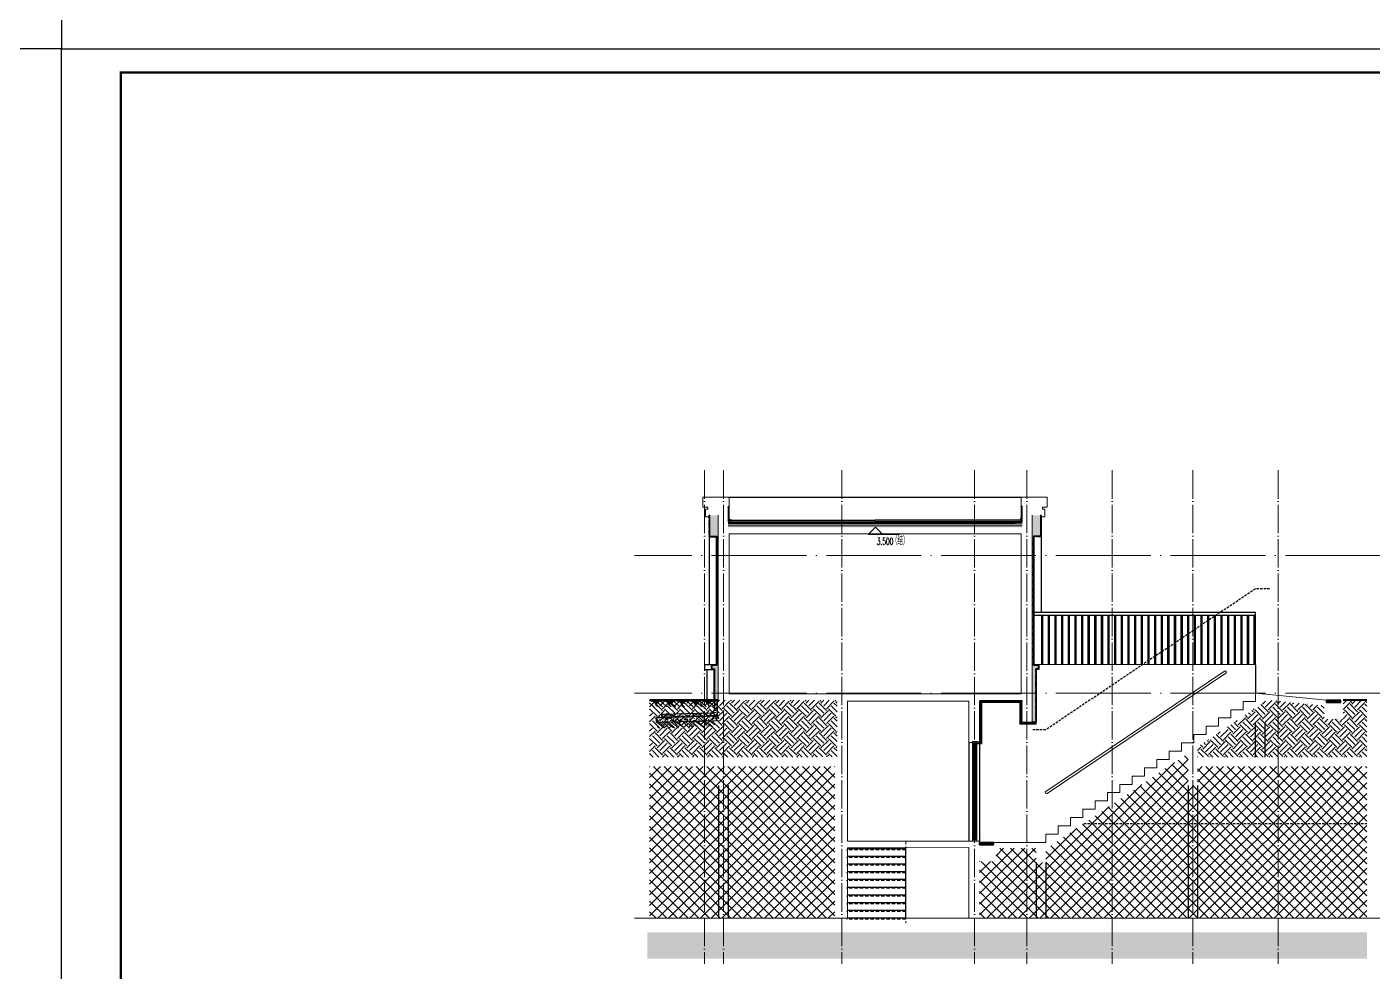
# Model space of a CAD drawing. Extents: x -518115 to 389031, y -209821 to 1628073.
# Drawn here: x 132100 to 160490, y -42194 to -22256 of the extents above; entities that cross this region are included whole.
import ezdxf
from ezdxf.xclip import XClip

# ---------------------------------------------------------------- set-up
doc = ezdxf.new("R2010")
doc.units = 0
doc.header["$LTSCALE"] = 1000
doc.header["$MEASUREMENT"] = 0
doc.header["$XCLIPFRAME"] = 0
for name, pattern in [('DASH', [0.35, 0.25, -0.1]), ('DOTE', [2.42, 2, -0.2, 0.02, -0.2]), ('HIDDEN', [0.375, 0.25, -0.125])]:
    doc.linetypes.add(name, pattern=pattern)
for name, color, linetype in [('3-屋面构造层', 157, 'Continuous'), ('COLUMN', 9, 'Continuous'), ('DIM_ELEV', 3, 'Continuous'), ('Stair-栏杆', 142, 'Continuous'), ('SURFACE', 6, 'Continuous'), ('text', 7, 'Continuous'), ('图框', 140, 'Continuous'), ('地库集水坑', 128, 'Continuous'), ('审核', 1, 'Continuous'), ('看线', 251, 'Continuous'), ('立面-看线', 251, 'Continuous')]:
    doc.layers.add(name, color=color, linetype=linetype)
for name, color, linetype, lineweight in [('DOTE', 19, 'DOTE', 9), ('PUB_HATCH', 8, 'Continuous', 9), ('S_WINDOW', 144, 'Continuous', 15), ('STAIR', 2, 'Continuous', 18), ('WALL', 9, 'Continuous', 40), ('内粉刷', 37, 'Continuous', 9), ('填充', 251, 'Continuous', 5), ('立面-中轮廓线', 213, 'Continuous', 35), ('立面-栏杆', 105, 'Continuous', 15), ('粉刷', 251, 'Continuous', 9), ('细细', 250, 'Continuous', 0)]:
    doc.layers.add(name, color=color, linetype=linetype, lineweight=lineweight)
doc.layers.add('yichutu', color=7, linetype='Continuous', true_color=0xffffff, plot=False)
doc.styles.add('_TCH_DIM', font='SIMPLEX.shx', dxfattribs={"width": 0.7, "bigfont": 'GBCBIG.shx'})
pattern_1 = [(50, (28072.99, 249033.25), (143.452037, -12.550427), [15, -165]), (355, (28072.99, 249033.25), (-27.750267, 150.438427), [12, -132]), (100.4514, (28084.94, 249032.2), (115.701876, 137.88791), [12.74804, -140.22842]), (46.1842, (28072.99, 249073.25), (213.44821, -33.1038), [22.5, -247.5]), (96.6356, (28090.77, 249070.5), (186.93254, 194.82357), [19.12206, -210.3426]), (351.1842, (28072.99, 249073.25), (186.93239, 194.82372), [18, -198]), (21, (28092.99, 249063.25), (119.38141, -80.52378), [15, -165]), (326, (28092.99, 249063.25), (48.663066, 145.03001), [12, -132]), (71.4514, (28102.93, 249056.54), (168.044526, 64.5061), [12.74804, -140.22842]), (37.5, (28072.986, 249033.25), (2.431971, 66.578771), [0, -130.4, 0, -134, 0, -132.5]), (7.5, (28072.986, 249033.25), (52.613907, 78.882342), [0, -76.4, 0, -127.4, 0, -50.5]), (327.5, (28028.386, 249033.25), (106.764487, -4.510974), [0, -50, 0, -156, 0, -207]), (317.5, (28008.39, 249033.25), (116.637234, 20.020996), [0, -65, 0, -103.6, 0, -147])]
pattern_2 = [(315, (-852376.76, -566842.4952), (-1.767766953, -1.767766953), []), (315, (-852375.5815, -566842.4952), (-1.767766953, -1.767766953), [])]
pattern_3 = [(315, (-852376.76, -568980.732), (-1.767766953, -1.767766953), []), (315, (-852375.5815, -568980.732), (-1.767766953, -1.767766953), [])]

# ---------------------------------------------------------------- blocks, each defined once
blk = doc.blocks.new('$LinePat$素土夯实')
at = {"color": 0}
for p, q in [((0, -210), (210, 0)), ((120, -300), (420, 0)), ((420, 0), (608, -188)), ((495, -300), (795, 0)), ((615, 0), (705, -90)), ((210, -210), (300, -300)), ((315, -105), (502, -293)), ((705, -300), (795, -210))]:
    blk.add_line(p, q, dxfattribs=at)
blk = doc.blocks.new('$LinePat$自然土壤')
at = {"color": 0}
for p, q in [((0, -90), (71, -19)), ((0, -300), (211, -89)), ((210, -300), (286, -224)), ((420, -300), (630, -90))]:
    blk.add_line(p, q, dxfattribs=at)
for points in [[(0, 0), (630, 0), (168, -45), (462, -45)], [(168, -45), (462, -45), (252, -132), (378, -132)], [(252, -132), (378, -132), (315, -300)]]:
    blk.add_solid(points, dxfattribs=at)
blk = doc.blocks.new('sanshui')
at = {"layer": '粉刷'}
h = blk.add_hatch(dxfattribs=at)
h.set_pattern_fill('混凝土', color=256, scale=20)
h.set_pattern_definition(pattern_1)
edge = h.paths.add_edge_path()
edge.add_line((346318, 427330), (346258, 427330))
edge.add_line((346258, 427330), (346258, 427160))
edge.add_arc((346158, 427160), 100, 271.7184, 360, ccw=False)
edge.add_line((346161, 427060), (345138, 427030))
edge.add_line((345138, 427030), (345138, 426970))
edge.add_line((345138, 426970), (346318, 427005))
edge.add_line((346318, 427005), (346318, 427330))
h = blk.add_hatch(dxfattribs=at)
h.set_pattern_fill('混凝土', color=256, scale=20)
h.set_pattern_definition(pattern_1)
h.paths.add_polyline_path([(346338, 426896), (346338, 426996), (345038, 426957), (345038, 426857)])
at = {"layer": 'COLUMN'}
for p, q in [((346258, 427330), (346318, 427330)), ((346258, 427160), (346258, 427330)), ((346318, 426995), (346318, 427330)), ((346338, 426996), (345038, 426957)), ((346161, 427060), (345138, 427030)), ((345138, 426960), (345138, 427030)), ((345038, 426857), (345038, 426957)), ((346338, 426896), (345038, 426857))]:
    blk.add_line(p, q, dxfattribs=at)
blk.add_arc((346158, 427160), 100, 271.7184, 0, dxfattribs=at)
at = {"layer": '立面-中轮廓线', "linetype": 'DASH', "ltscale": 0.3}
blk.add_lwpolyline([(345028, 426857), (345028, 426966), (346318, 427005)], dxfattribs=at)
at = {"layer": '粉刷'}
blk.add_line((344881, 427330), (346258, 427330), dxfattribs=at)
at = {"layer": '粉刷', "yscale": 0.4, "zscale": 0.4}
for name, p, xscale, rotation in [('$LinePat$自然土壤', (345157, 427310), -0.4369306507241237, 359.9999999999903), ('$LinePat$自然土壤', (345432, 427310), -0.4369306507241237, 359.9999999999903), ('$LinePat$自然土壤', (345707, 427310), -0.4369306507241237, 359.9999999999903), ('$LinePat$自然土壤', (345983, 427310), -0.4369306507241237, 359.9999999999903), ('$LinePat$自然土壤', (346258, 427310), -0.4369306507241237, 359.9999999999903), ('$LinePat$素土夯实', (345444, 426869), -0.5117605352322558, 1.718358001643932), ('$LinePat$素土夯实', (345851, 426881), -0.5117605352322558, 1.718358001643932), ('$LinePat$素土夯实', (346258, 426893), -0.5117605352322558, 1.718358001643932)]:
    blk.add_blockref(name, p, dxfattribs=dict(at, xscale=xscale, rotation=rotation))
blk = doc.blocks.new('FGHFG4334GDFGDFFGGGGGGDFG4G')
at = {"layer": 'SURFACE', "const_width": 2.25}
for points in [[(47, 0), (0, 0)], [(47, -28), (0, -28)]]:
    blk.add_lwpolyline(points, dxfattribs=at)
at = {"layer": 'SURFACE', "const_width": 1.5}
blk.add_lwpolyline([(47, 17, -1), (47, 5), (47, -7, -1), (47, -19), (47, -37), (53, -48), (53, -73)], format="xyb", dxfattribs=at)
blk = doc.blocks.new('FGDGDGD')
at = {"layer": '3-屋面构造层'}
h = blk.add_hatch(dxfattribs=at)
h.set_pattern_fill('隔热材料01', color=256, scale=7.692308, style=0)
h.set_pattern_definition([(270, (9.5186, 433.228), (3.846153863, -7e-16), [0.385980771, -3.460173092]), (270, (6.637, 433.228), (3.846153863, -7e-16), [0.385980771, -3.460173092]), (90, (8.5996, 430.618), (-3.846153863, 2e-16), [0.385980771, -3.460173092]), (90, (7.556, 430.618), (-3.846153863, 2e-16), [0.385980771, -3.460173092]), (180, (10.002, 430), (-5e-16, -3.846153863), [3.848019248, 0.001865385]), (135, (8.9282, 430.193), (2e-16, 3.846144175), [0.328307694, -5.110980792]), (116.56505, (12.5422, 430.4251), (8.6793e-06, 3.8461487416), [0.215769232, -8.384500037]), (116.56505, (8.696, 430.4251), (8.6793e-06, 3.8461487416), [0.215769232, -8.384500037]), (153.43495, (13.1603, 430), (-8.679e-06, 3.846148742), [0.431538463, -8.168730805]), (153.43495, (9.3142, 430), (-8.679e-06, 3.846148742), [0.431538463, -8.168730805]), (63.43495, (12.4457, 431.0041), (-8.6793e-06, 3.8461487416), [2.054923086, -6.545346183]), (63.43495, (8.5996, 431.0041), (-8.6793e-06, 3.8461487416), [2.054923086, -6.545346183]), (116.56505, (13.3647, 433.228), (8.6793e-06, 3.8461487416), [0.215769232, -8.384500037]), (116.56505, (9.5186, 433.228), (8.6793e-06, 3.8461487416), [0.215769232, -8.384500037]), (135, (9.422, 433.421), (2e-16, 3.846144175), [0.328307694, -5.110980792]), (153.43495, (13.036, 433.6532), (-8.679e-06, 3.846148742), [0.431538463, -8.168730805]), (153.43495, (9.19, 433.6532), (-8.679e-06, 3.846148742), [0.431538463, -8.168730805]), (45, (6.7336, 433.421), (2e-16, 3.846144175), [0.328307694, -5.110980792]), (63.43495, (10.4833, 433.228), (-8.6793e-06, 3.8461487416), [0.215769232, -8.384500037]), (63.43495, (6.6371, 433.228), (-8.6793e-06, 3.8461487416), [0.215769232, -8.384500037]), (26.56505, (10.812, 433.6532), (8.679e-06, 3.846148742), [0.431538463, -8.168730805]), (26.56505, (6.9658, 433.6532), (8.679e-06, 3.846148742), [0.431538463, -8.168730805]), (116.56505, (11.4023, 431.0041), (8.6793e-06, 3.8461487416), [2.054923086, -6.545346183]), (116.56505, (7.5561, 431.0041), (8.6793e-06, 3.8461487416), [2.054923086, -6.545346183]), (45, (7.2275, 430.193), (2e-16, 3.846144175), [0.328307694, -5.110980792]), (63.43495, (11.3058, 430.4251), (-8.6793e-06, 3.8461487416), [0.215769232, -8.384500037]), (63.43495, (7.4596, 430.4251), (-8.6793e-06, 3.8461487416), [0.215769232, -8.384500037]), (26.56505, (10.6877, 430), (8.679e-06, 3.846148742), [0.431538463, -8.168730805]), (26.56505, (6.8415, 430), (8.679e-06, 3.846148742), [0.431538463, -8.168730805])])
edge = h.paths.add_edge_path()
edge.add_arc((682181, 585366), 9.23, 450, 540, ccw=False)
edge.add_line((682181, 585375), (682192, 585375))
edge.add_line((682192, 585375), (682192, 585366))
edge.add_line((682192, 585366), (682172, 585366))
h = blk.add_hatch(dxfattribs=at)
h.set_pattern_fill('混凝土', color=256, scale=5, angle=-1.1458, style=0)
h.set_pattern_definition([(48.854237, (-82751.966, -43707.863), (35.7930991, -3.8540962), [3.75, -41.25]), (353.854237, (-82751.966, -43707.863), (-6.1841378, 37.7408106), [3, -33]), (99.305637, (-82748.983, -43708.185), (29.6089874, 33.886691), [3.1870095, -35.0571056]), (45.038437, (-82751.766, -43697.865), (53.1858973, -9.3413237), [5.625, -61.875]), (95.489837, (-82747.334, -43698.644), (47.6977146, 47.7616795), [4.7805144, -52.58565]), (350.038437, (-82751.766, -43697.865), (47.6976773, 47.7617167), [4.5, -49.5]), (19.854237, (-82746.817, -43700.465), (29.4368469, -20.7237073), [3.75, -41.25]), (324.854237, (-82746.817, -43700.465), (12.8883392, 36.0069862), [3, -33]), (70.305637, (-82744.364, -43702.192), (42.3251977, 15.2832459), [3.1870095, -35.0571056]), (36.3542372, (-82751.966, -43707.863), (0.9406985, 16.62920733), [0, -32.6, 0, -33.5, 0, -33.125]), (6.3542372, (-82751.966, -43707.863), (13.54517982, 19.45362572), [0, -19.1, 0, -31.85, 0, -12.625]), (326.3542372, (-82763.114, -43707.64), (26.66323482, -1.66123381), [0, -12.5, 0, -39, 0, -51.75]), (316.3542372, (-82768.113, -43707.54), (29.2535633, 4.4211788), [0, -16.25, 0, -25.9, 0, -36.75])])
h.paths.add_polyline_path([(674875, 585046), (674875, 585086), (682172, 585086), (682172, 585046)])
h = blk.add_hatch(dxfattribs=at)
h.set_pattern_fill('焦渣矿渣', color=256, scale=4, angle=-1.1458, style=0)
h.set_pattern_definition([(358.8542372, (-82751.966, -43697.863), (8.27546507, 13.69326162), [1.6, -14.4]), (298.8542372, (-82751.966, -43697.863), (15.99644496, -0.32013217), [1.6, -14.4]), (238.8542372, (-82750.366, -43697.895), (7.72097989, -14.0133938), [1.6, -14.4]), (268.8542372, (-82745.567, -43697.991), (15.83683295, -8.3183365), [2.4, -11.456]), (268.8542372, (-82743.967, -43698.023), (15.83683295, -8.3183365), [2.4, -11.456]), (268.8542372, (-82742.368, -43698.055), (15.83683295, -8.3183365), [2.4, -11.456])])
h.paths.add_polyline_path([(674875, 585006), (674875, 585036), (682192, 585036), (682192, 585006)])
h = blk.add_hatch(dxfattribs=at)
h.set_pattern_fill('加气混凝土', color=256, scale=5, style=0)
h.set_pattern_definition([(0, (-82734.266, -43726.163), (30, 60), [0, -60]), (0, (-82769.366, -43734.263), (30, 60), [0, -60]), (0, (-82749.866, -43734.863), (30, 60), [0, -60]), (0, (-82728.566, -43717.163), (30, 60), [0, -60]), (0, (-82753.466, -43737.863), (30, 60), [0, -60]), (0, (-82722.566, -43679.363), (30, 60), [0, -60]), (0, (-82740.866, -43684.163), (30, 60), [0, -60]), (0, (-82731.266, -43691.663), (30, 60), [0, -60]), (0, (-82780.166, -43692.863), (30, 60), [0, -60]), (0, (-82750.766, -43695.563), (30, 60), [0, -60]), (0, (-82762.166, -43710.863), (30, 60), [0, -60]), (0, (-82761.566, -43733.363), (30, 60), [0, -60]), (0, (-82739.066, -43735.763), (30, 60), [0, -60]), (0, (-82722.566, -43709.363), (30, 60), [0, -60]), (0, (-82778.666, -43718.663), (30, 60), [0, -60]), (0, (-82773.566, -43708.463), (30, 60), [0, -60]), (0, (-82750.166, -43712.663), (30, 60), [0, -60]), (0, (-82758.566, -43721.363), (30, 60), [0, -60]), (0, (-82763.366, -43701.563), (30, 60), [0, -60]), (0, (-82755.866, -43679.063), (30, 60), [0, -60]), (0, (-82776.266, -43731.263), (30, 60), [0, -60]), (0, (-82743.266, -43691.363), (30, 60), [0, -60]), (0, (-82771.166, -43690.463), (30, 60), [0, -60]), (0, (-82775.966, -43682.663), (30, 60), [0, -60]), (130.601294, (-82726.2516, -43698.149), (-149.999998343, 180.000000787), [2.6341554, -1103.7111]), (18.4349488, (-82730.537, -43697.006), (149.99999945, 59.99999956), [2.710524, -376.76279]), (90, (-82730.537, -43699.578), (30, 60), [2.5714284, -117.428565]), (161.565051, (-82727.966, -43700.435), (-150.000000755, 59.99999553), [2.710524, -376.76279]), (53.1301023, (-82727.966, -43700.435), (30.00000006, 59.99999997), [2.857143, -297.14285]), (135, (-82725.68, -43731.006), (-30.00000363, 59.99999594), [2.424366, -167.28126]), (45, (-82729.109, -43731.006), (29.9999998, 59.99999976), [2.424366, -167.28126]), (135, (-82727.394, -43732.72), (-30.00000363, 59.99999594), [2.424366, -167.28126]), (45, (-82727.394, -43732.72), (29.9999998, 59.99999976), [2.424366, -167.28126]), (116.565051, (-82754.537, -43690.72), (-5.2e-06, 119.9999967), [3.1943826, -63.88765]), (180, (-82755.966, -43687.863), (-30, 60), [3.4285716, -56.571425]), (63.434949, (-82760.823, -43690.72), (3e-07, 119.9999994), [3.1943826, -63.88765]), (116.565051, (-82759.394, -43693.58), (-5.2e-06, 119.9999967), [3.1943826, -63.88765]), (0, (-82759.394, -43693.58), (30, 60), [3.4285716, -56.571425]), (63.434949, (-82755.966, -43693.58), (3e-07, 119.9999994), [3.1943826, -63.88765]), (107.102728, (-82731.9658, -43711.0063), (-89.999996559, 300.000000484), [3.8861346, -1628.29025]), (143.972626, (-82733.1087, -43707.292), (-569.999992774, 419.999999525), [3.8861346, -812.202]), (180, (-82736.25, -43705.006), (-30, 60), [3.7142856, -56.28571]), (36.0273733, (-82743.1087, -43707.292), (569.999995788, 419.999995472), [3.8861346, -812.202]), (71.5650511, (-82744.252, -43710.721), (90.00000046, 299.99999948), [3.6140316, -375.85928]), (107.102728, (-82743.1087, -43714.4348), (-89.999996559, 300.000000484), [3.8861346, -1628.29025]), (143.972626, (-82739.966, -43716.7206), (-569.999992774, 419.999999525), [3.8861346, -812.202]), (0, (-82739.966, -43716.72), (30, 60), [3.7142856, -56.28571]), (36.0273733, (-82736.2516, -43716.7206), (569.999995788, 419.999995472), [3.8861346, -812.202]), (71.5650511, (-82733.109, -43714.435), (90.00000046, 299.99999948), [3.6140316, -375.85928]), (150.255118, (-82731.3944, -43683.006), (-90.000000213, 59.999999257), [2.303502, -481.43196]), (90, (-82733.394, -43684.15), (30, 60), [2.2857144, -117.714275]), (29.7448813, (-82733.3944, -43684.149), (90.000000053, 59.99999972), [2.303502, -481.43196]), (116.565051, (-82745.394, -43725.58), (-5.2e-06, 119.9999967), [3.1943826, -63.88765]), (168.690067, (-82746.823, -43722.7206), (-270.0000002, 59.999998494), [2.9137254, -608.96855]), (41.1859251, (-82751.9658, -43724.149), (749.999995456, 659.999994229), [3.0371844, -1272.5802]), (90, (-82751.966, -43727.006), (30, 60), [2.857143, -117.14285]), (138.814074, (-82749.68, -43729.0063), (-749.999986669, 660.000004204), [3.0371844, -1272.5802]), (16.6992442, (-82749.68, -43729.0063), (989.999992552, 299.999996858), [2.982945, -1249.85375]), (60.9453959, (-82746.823, -43728.149), (29.99999992, 59.999999469), [2.9416086, -1232.53395]), (109.983106, (-82770.5373, -43700.4348), (-150.000000565, 419.9999988885), [3.3442002, -1401.21975]), (155.556045, (-82771.68, -43697.292), (-390.0000014866, 179.99999626), [3.4522986, -1446.51315]), (24.4439547, (-82777.9658, -43697.292), (390.0000001945, 179.999999134), [3.4522986, -1446.51315]), (70.0168934, (-82779.1087, -43700.4348), (150.000000452, 419.999998958), [3.3442002, -1401.21975]), (109.983106, (-82777.9658, -43703.5777), (-150.000000565, 419.9999988885), [3.3442002, -1401.21975]), (160.016893, (-82774.823, -43704.7206), (-150.000000088, 59.999997267), [3.3442002, -698.93775]), (19.9831065, (-82774.823, -43704.7206), (149.999999176, 59.999999905), [3.3442002, -698.93775]), (70.0168934, (-82771.68, -43703.5777), (150.000000452, 419.999998958), [3.3442002, -1401.21975]), (122.005383, (-82748.2516, -43705.8634), (-30.000004026, 59.999996937), [2.6954232, -563.3434]), (18.4349488, (-82752.252, -43704.435), (149.99999945, 59.99999956), [2.710524, -376.76279]), (90, (-82752.252, -43707.006), (30, 60), [2.5714284, -117.428565]), (161.565051, (-82749.68, -43707.863), (-150.000000755, 59.99999553), [2.710524, -376.76279]), (54.4623222, (-82749.68, -43707.8634), (209.999999696, 299.99999955), [2.457807, -1029.82115]), (116.565051, (-82765.68, -43720.435), (-5.2e-06, 119.9999967), [3.1943826, -63.88765]), (180, (-82767.11, -43717.58), (-30, 60), [3.142857, -56.85714]), (59.0362434, (-82771.966, -43720.435), (30.000000098, 59.99999971), [3.3319728, -696.3822]), (120.963756, (-82770.2516, -43723.292), (-30.0000041, 59.999997245), [3.3319728, -696.3822]), (0, (-82770.25, -43723.29), (30, 60), [3.142857, -56.85714]), (63.434949, (-82767.11, -43723.29), (3e-07, 119.9999994), [3.1943826, -63.88765])])
h.paths.add_polyline_path([(682192, 584936), (674875, 584936), (674875, 584966), (682192, 584966)])
h = blk.add_hatch(dxfattribs=at)
h.set_pattern_fill('隔热材料03', color=256, scale=12.5, style=0)
h.set_pattern_definition([(113.578, (-500407.8114, 374696.8656), (-0.0086926214, 6.2699620763), [1.075, -0.5693125, 2.8375, -0.5693125, 1.075, -0.6825]), (66.42, (-500406.1744, 374696.8656), (2.727787851, 6.0425e-05), [1.075, -0.5693125, 2.840375, -0.5693125, 1.075, -0.6825]), (180, (-500406.1744, 374696.8656), (0, 6.25), [1.636625, -1.0910625]), (180, (-500407.538, 374702.4906), (0, 6.25), [1.636625, -1.0910625]), (90, (-500405.7427, 374697.8548), (2.72775, 2e-16), [0.52175, -5.72825]), (90, (-500407.1066, 374700.9798), (2.72775, 2e-16), [0.52175, -5.72825]), (90, (-500408.2427, 374697.8548), (2.72775, 2e-16), [0.52175, -5.72825]), (90, (-500409.6066, 374700.9798), (2.72775, 2e-16), [0.52175, -5.72825])])
edge = h.paths.add_edge_path()
edge.add_line((682178, 585086), (682178, 585050))
edge.add_arc((682172, 585050), 6.25, 270, 360, ccw=False)
edge.add_line((682172, 585044), (682172, 585086))
edge.add_line((682172, 585086), (682178, 585086))
at = {"layer": '立面-看线'}
h = blk.add_hatch(dxfattribs=at)
h.set_pattern_fill('HONEY', color=256, scale=7)
h.set_pattern_definition([(0, (-799653.24, -415240.13), (16.66875, 9.623705), [11.1125, -22.225]), (120, (-799653.24, -415240.13), (-16.66874801, 9.62370845), [11.1125, -22.225]), (60, (-799653.24, -415240.13), (1.99e-06, 19.24741345), [-22.225, 11.1125])])
h.paths.add_polyline_path([(682192, 584966), (674875, 584966), (674875, 585006), (682192, 585006)])
at = {"layer": '3-屋面构造层'}
for p, q in [((682178, 585086), (674875, 585086)), ((682172, 585046), (674875, 585046)), ((682192, 585036), (674875, 585036)), ((682172, 585086), (682172, 585044))]:
    blk.add_line(p, q, dxfattribs=at)
at = {"layer": '3-屋面构造层', "color": 251, "linetype": 'DASH', "ltscale": 0.05, "true_color": 0x636466, "const_width": 2.5}
for points in [[(682057, 585043), (682172, 585043, 0.414214), (682179, 585050), (682179, 585366)], [(682057, 585039), (682172, 585039, 0.414214), (682183, 585050), (682183, 585366)]]:
    blk.add_lwpolyline(points, format="xyb", dxfattribs=at)
at = {"layer": '3-屋面构造层', "color": 251, "true_color": 0x636466}
for points in [[(682057, 585041), (682172, 585041, 0.414214), (682180, 585050), (682180, 585366)], [(682057, 585044), (682172, 585044, 0.414214), (682178, 585050), (682178, 585366)], [(682057, 585040), (682172, 585040, 0.414214), (682182, 585050), (682182, 585366), (682184, 585366), (682184, 585050, -0.414214), (682172, 585038), (682057, 585038)]]:
    blk.add_lwpolyline(points, format="xyb", dxfattribs=at)
at = {"layer": '3-屋面构造层', "ltscale": 0.8}
blk.add_lwpolyline([(682172, 585366, -0.414214), (682181, 585375), (682192, 585375), (682192, 585366), (682172, 585366)], format="xyb", dxfattribs=at)
at = {"layer": '3-屋面构造层', "color": 251, "linetype": 'DASH', "ltscale": 0.05, "true_color": 0x636466, "const_width": 2.5}
for points in [[(682043, 585039), (674875, 585039)], [(682057, 585043), (682043, 585039)]]:
    blk.add_lwpolyline(points, dxfattribs=at)
at = {"layer": '3-屋面构造层', "color": 251, "true_color": 0x636466}
for points in [[(682043, 585040), (674875, 585040)], [(674875, 585038), (682043, 585038)], [(682056, 585044), (682042, 585040)], [(682043, 585038), (682057, 585042)]]:
    blk.add_lwpolyline(points, dxfattribs=at)
at = {"layer": '3-屋面构造层'}
blk.add_arc((682122, 585136), 50, 270, 360, dxfattribs=at)
at = {"layer": 'PUB_HATCH', "color": 215, "true_color": 0xa953a0}
for p, q in [((682192, 585006), (674875, 585006)), ((682192, 584966), (674875, 584966))]:
    blk.add_line(p, q, dxfattribs=at)
at = {"layer": '3-屋面构造层', "color": 1, "xscale": -1}
blk.add_blockref('FGHFG4334GDFGDFFGGGGGGDFG4G', (682218, 585349), dxfattribs=at)
blk = doc.blocks.new('yct-841-594-84100-59399.9999999999-100-1000.0')
at = {"layer": 'yichutu', "color": 7, "true_color": 0xffffff}
blk.add_lwpolyline([(0, 0), (0, 59400), (84100, 59400), (84100, 0)], close=True, dxfattribs=at)
blk = doc.blocks.new('A$C549D2611')
at = {"layer": '图框'}
blk.add_lwpolyline([(0, 0), (42050, 0), (42050, -29700), (0, -29700)], close=True, dxfattribs=at)
blk.add_lwpolyline([(0, 0), (42050, 0), (42050, -29700), (0, -29700)], close=True, dxfattribs=at)
at = {"layer": '图框', "const_width": 50}
blk.add_lwpolyline([(41550, -29200), (41550, -500), (1250, -500), (1250, -29200)], close=True, dxfattribs=at)

msp = doc.modelspace()

# ---------------------------------------------------------------- hatches: boundary and pattern name
h = msp.add_hatch()
h.set_pattern_fill('ANSI34', color=1, style=0, double=1)
h.set_pattern_definition([(45, (-1139745.135, -545809.575), (-6.73519209, 6.73519209), []), (45, (-1139742.89, -545809.575), (-6.73519209, 6.73519209), []), (45, (-1139740.645, -545809.575), (-6.73519209, 6.73519209), []), (45, (-1139738.4, -545809.575), (-6.73519209, 6.73519209), [])])
h.paths.add_polyline_path([(146637.8, -35708.8), (146537.6, -35708.9), (146537.6, -35808.8), (146587.9, -35808.8), (146587.8, -36458.8), (146597.8, -36458.8), (146597.9, -35798.8), (146547.6, -35798.8), (146547.6, -35718.9), (146647.8, -35718.8), (146647.8, -32998.8), (146497.7, -32998.8), (146497.7, -32558.7), (146487.7, -32558.7), (146487.7, -33008.7), (146537.6, -33008.8), (146537.6, -33008.8), (146637.8, -33008.8)])
h = msp.add_hatch()
h.set_pattern_fill('ANSI34', color=1, style=0, double=1)
h.set_pattern_definition([(45, (-1132645.128, -545809.326), (-6.73519209, 6.73519209), []), (45, (-1132642.883, -545809.326), (-6.73519209, 6.73519209), []), (45, (-1132640.638, -545809.326), (-6.73519209, 6.73519209), []), (45, (-1132638.393, -545809.326), (-6.73519209, 6.73519209), [])])
h.paths.add_polyline_path([(153337.7, -35708.6), (153437.8, -35708.6), (153437.8, -35808.6), (153387.6, -35808.6), (153387.6, -36909.1), (153377.6, -36909.1), (153377.6, -35798.6), (153427.8, -35798.6), (153427.9, -35718.6), (153327.7, -35718.6), (153327.7, -32998.5), (153477.8, -32998.5), (153477.7, -32558.5), (153487.7, -32558.5), (153487.7, -33008.5), (153437.8, -33008.5), (153437.8, -33008.5), (153337.7, -33008.5)])
h = msp.add_hatch()
h.set_pattern_fill('ANSI34', color=1, style=0, double=1)
h.set_pattern_definition([(45, (-1140476.224, -545909.575), (-6.73519209, 6.73519209), []), (45, (-1140473.979, -545909.575), (-6.73519209, 6.73519209), []), (45, (-1140471.734, -545909.575), (-6.73519209, 6.73519209), []), (45, (-1140469.489, -545909.575), (-6.73519209, 6.73519209), [])])
h.paths.add_polyline_path([(153387.7, -36909.1), (153377.7, -36909.1), (153377.7, -36949.1), (153037.7, -36949.1), (153037.7, -36959.1), (153387.7, -36959.1)])
at = {"layer": '地库集水坑'}
h = msp.add_hatch(dxfattribs=at)
h.set_pattern_fill('STEEL', color=250, scale=20, angle=45, style=0)
h.set_pattern_definition([(90, (-1742144.24, 3906230.253), (-31.75, 5e-15), []), (90, (-1742155.465, 3906241.478), (-31.75, 5e-15), [])])
h.paths.add_polyline_path([(159807.7, -36458.8), (159507.7, -36458.8), (159507.7, -36508.8), (159807.7, -36508.8)])
h = msp.add_hatch(dxfattribs=at)
h.set_pattern_fill('STEEL', color=250, scale=20, angle=45, style=0)
h.set_pattern_definition([(90, (-1749464.293, 3903230.253), (-31.75, 5e-15), []), (90, (-1749475.518, 3903241.478), (-31.75, 5e-15), [])])
h.paths.add_polyline_path([(152487.6, -39458.8), (152187.6, -39458.8), (152187.6, -39508.8), (152487.6, -39508.8)])
at = {"layer": '填充'}
h = msp.add_hatch(dxfattribs=at)
h.set_pattern_fill('EARTH', color=250, scale=70, angle=45, style=0)
h.set_pattern_definition([(45, (-650638.56, -422923.05), (0, 314.308964), [222.25, -222.25]), (45, (-650697.5, -422864.12), (0, 314.308964), [222.25, -222.25]), (45, (-650756.42, -422805.19), (0, 314.308964), [222.25, -222.25]), (135, (-650756.42, -422765.9), (-314.308964, 0), [222.25, -222.25]), (135, (-650697.5, -422706.96), (-314.308964, 0), [222.25, -222.25]), (135, (-650638.56, -422648.03), (-314.308964, 0), [222.25, -222.25])])
edge = h.paths.add_edge_path()
edge.add_line((145231.5, -36458.8), (145230.8, -37658.8))
edge.add_line((145231.2, -37658.8), (149187.8, -37656.3))
edge.add_line((149187.8, -37656.3), (149187.8, -36461.1))
edge.add_line((149187.8, -36461.1), (145231.2, -36458.8))
h = msp.add_hatch(dxfattribs=at)
h.set_pattern_fill('EARTH', color=250, scale=70, angle=45, style=0)
h.set_pattern_definition([(45, (-986438.05, -435207.06), (0, 314.308964), [222.25, -222.25]), (45, (-986496.99, -435148.13), (0, 314.308964), [222.25, -222.25]), (45, (-986555.92, -435089.2), (0, 314.308964), [222.25, -222.25]), (135, (-986555.92, -435049.9), (-314.308964, 0), [222.25, -222.25]), (135, (-986496.99, -434990.97), (-314.308964, 0), [222.25, -222.25]), (135, (-986438.05, -434932.04), (-314.308964, 0), [222.25, -222.25])])
h.paths.add_polyline_path([(159857.7, -36579.3), (159857.7, -36858.8), (159457.4, -36858.8), (159454.8, -36574), (158260, -36454.5), (156788.6, -37444.9), (156788.6, -37658.8), (160359.9, -37658.8), (160359.9, -36458.8), (159857.7, -36458.8), (159857.7, -36579.3)])
h = msp.add_hatch(dxfattribs=at)
h.set_pattern_fill('ANSI37', color=196, scale=100, style=0)
h.set_pattern_definition([(45, (157037.69, -31198.75), (-112.2532, 112.2532), []), (135, (157037.69, -31198.75), (-112.2532, -112.2532), [])])
edge = h.paths.add_edge_path()
edge.add_line((156788.1, -37860.3), (156788.1, -38260.5))
edge.add_line((156788.1, -38260.5), (156587.7, -38260.1))
edge.add_line((156587.7, -38260.1), (156588.7, -37579.4))
edge.add_line((156588.7, -37579.4), (156173.6, -37858.8))
edge.add_line((156173.6, -37858.8), (153587.7, -39599.3))
edge.add_line((153587.7, -39599.3), (153587.7, -39878.8))
edge.add_line((153587.7, -39878.8), (153387.7, -39878.8))
edge.add_line((153387.7, -39878.8), (153387.7, -39578.8))
edge.add_line((153387.7, -39578.8), (152537.7, -39578.8))
edge.add_line((152537.7, -39578.8), (152537.7, -39858.8))
edge.add_line((152337.5, -39858.8), (152187.9, -39858.8))
edge.add_line((152187.9, -39858.8), (152187.7, -41058.8))
edge.add_line((152187.7, -41058.8), (160359.9, -41058.8))
edge.add_line((160359.9, -41058.8), (160359.9, -37858.8))
edge.add_line((160359.9, -37858.8), (156788.5, -37860.3))
h = msp.add_hatch(dxfattribs=at)
h.set_pattern_fill('ANSI37', color=196, scale=100, style=0)
h.set_pattern_definition([(45, (157287.76, -31198.75), (-112.2532, 112.2532), []), (135, (157287.76, -31198.75), (-112.2532, -112.2532), [])])
edge = h.paths.add_edge_path()
edge.add_line((149137.8, -41059), (149137.8, -37858.8))
edge.add_line((149137.8, -37858.8), (146887.8, -37858.8))
edge.add_line((146887.8, -37858.8), (145231.2, -37858.8))
edge.add_line((145231.2, -37858.8), (145231.2, -41058.8))
edge.add_line((145231.2, -41058.8), (149187.8, -41059))
h = msp.add_hatch(dxfattribs=at)
h.set_pattern_fill('EARTH', color=250, scale=50, angle=45, style=0)
h.set_pattern_definition([(45, (-6407.33, 95725.28), (0, 224.5064), [158.75, -158.75]), (45, (-6449.42, 95767.37), (0, 224.5064), [158.75, -158.75]), (45, (-6491.52, 95809.47), (0, 224.5064), [158.75, -158.75]), (135, (-6491.52, 95837.53), (-224.5064, 0), [158.75, -158.75]), (135, (-6449.42, 95879.63), (-224.5064, 0), [158.75, -158.75]), (135, (-6407.33, 95921.72), (-224.5064, 0), [158.75, -158.75])])
h.paths.add_polyline_path([(160359.9, -41908.7), (160359.9, -41358.4), (145181.1, -41358.4), (145181.1, -41908.7)])
at = {"layer": '立面-看线'}
h = msp.add_hatch(dxfattribs=at)
h.set_pattern_fill('HONEY', color=256, scale=7)
h.set_pattern_definition([(0, (-1139745.135, -545809.575), (16.66875, 9.623705), [11.1125, -22.225]), (120, (-1139745.135, -545809.575), (-16.66874801, 9.62370845), [11.1125, -22.225]), (60, (-1139745.135, -545809.575), (1.99e-06, 19.24741345), [-22.225, 11.1125])])
h.paths.add_polyline_path([(146537.8, -32998.8), (146537.8, -32998.8), (146647.8, -32998.8), (146647.8, -35718.8), (146547.6, -35718.9), (146547.6, -35798.8), (146597.9, -35798.8), (146597.8, -36458.8), (146677.7, -36458.8), (146677.2, -33018.7), (146677.7, -33018.9), (146678.1, -32558.9), (146497.7, -32558.7), (146497.9, -32998.7)])
h = msp.add_hatch(dxfattribs=at)
h.set_pattern_fill('HONEY', color=256, scale=7)
h.set_pattern_definition([(0, (-1132645.128, -545809.326), (16.66875, 9.623705), [11.1125, -22.225]), (120, (-1132645.128, -545809.326), (-16.66874801, 9.62370845), [11.1125, -22.225]), (60, (-1132645.128, -545809.326), (1.99e-06, 19.24741345), [-22.225, 11.1125])])
h.paths.add_polyline_path([(153437.7, -32998.5), (153437.7, -32998.5), (153327.7, -32998.5), (153327.7, -35718.6), (153427.9, -35718.6), (153427.8, -35798.6), (153377.6, -35798.6), (153377.6, -36909.1), (153297.8, -36909.1), (153298.3, -33018.5), (153297.7, -33018.6), (153297.3, -32558.6), (153477.7, -32558.5), (153477.5, -32998.5)])
h = msp.add_hatch(dxfattribs=at)
h.set_pattern_fill('HONEY', color=256, scale=7, angle=-90)
h.set_pattern_definition([(270, (-233149.342, 774564.651), (9.623705, -16.66875), [11.1125, -22.225]), (30, (-233149.342, 774564.651), (9.62370845, 16.66874801), [11.1125, -22.225]), (330, (-233149.342, 774564.651), (19.24741345, -1.99e-06), [-22.225, 11.1125])])
h.paths.add_polyline_path([(153087.7, -36488.6), (153087.7, -36488.6), (153087.7, -36458.6), (152187.7, -36458.6), (152187.7, -36488.6)])
h = msp.add_hatch(dxfattribs=at)
h.set_pattern_fill('HONEY', color=256, scale=7)
h.set_pattern_definition([(360, (-658835.549, -422195.825), (16.66875, 9.623705), [11.1125, -22.225]), (120, (-658835.549, -422195.825), (-16.66874801, 9.62370845), [11.1125, -22.225]), (60, (-658835.549, -422195.825), (1.99e-06, 19.24741345), [-22.225, 11.1125])])
h.paths.add_polyline_path([(152217.7, -37358.8), (152217.7, -36488.6), (152187.7, -36488.6), (152187.7, -37358.8)])
h = msp.add_hatch(dxfattribs=at)
h.set_pattern_fill('HONEY', color=256, scale=7)
h.set_pattern_definition([(360, (-658510.751, -425176.482), (16.66875, 9.623705), [11.1125, -22.225]), (120, (-658510.751, -425176.482), (-16.66874801, 9.62370845), [11.1125, -22.225]), (60, (-658510.751, -425176.482), (1.99e-06, 19.24741345), [-22.225, 11.1125])])
h.paths.add_polyline_path([(153087.7, -36919.2), (153057.7, -36919.2), (153057.7, -36488.9), (153087.7, -36488.9)])
h = msp.add_hatch(dxfattribs=at)
h.set_pattern_fill('HONEY', color=256, scale=7)
h.set_pattern_definition([(0, (-1140476.224, -545909.575), (16.66875, 9.623705), [11.1125, -22.225]), (120, (-1140476.224, -545909.575), (-16.66874801, 9.62370845), [11.1125, -22.225]), (60, (-1140476.224, -545909.575), (1.99e-06, 19.24741345), [-22.225, 11.1125])])
h.paths.add_polyline_path([(153377.7, -36909.1), (153297.7, -36909.1), (153297.7, -36919.1), (153037.7, -36919.1), (153037.7, -36949.1), (153377.7, -36949.1)])
h = msp.add_hatch(dxfattribs=at)
h.set_pattern_fill('HONEY', color=256, scale=7, angle=-90)
h.set_pattern_definition([(270, (-233204.395, 773694.448), (9.623705, -16.66875), [11.1125, -22.225]), (30, (-233204.395, 773694.448), (9.62370845, 16.66874801), [11.1125, -22.225]), (330, (-233204.395, 773694.448), (19.24741345, -1.99e-06), [-22.225, 11.1125])])
h.paths.add_polyline_path([(152187.7, -37358.8), (152187.7, -37328.8), (152132.6, -37328.8), (152132.6, -37358.8)])
at = {"layer": '细细'}
h = msp.add_hatch(dxfattribs=at)
h.set_pattern_fill('金属', color=256, style=0)
h.set_pattern_definition(pattern_2)
h.paths.add_polyline_path([(152132.6, -37373.8), (152112.6, -37373.8), (152112.6, -37360.3), (152062.6, -37360.3), (152062.6, -37373.8), (152042.6, -37373.8), (152042.6, -37328.8), (152132.6, -37328.8)])
h.paths.add_polyline_path([(152114.6, -37358.3), (152114.6, -37371.8), (152130.6, -37371.8), (152130.6, -37330.8), (152044.6, -37330.8), (152044.6, -37371.8), (152060.6, -37371.8), (152060.6, -37358.3)], flags=16)
h = msp.add_hatch(dxfattribs=at)
h.set_pattern_fill('金属', color=256, style=0)
h.set_pattern_definition(pattern_2)
h.paths.add_polyline_path([(152065.1, -37362.3), (152065.1, -37387.3), (152077.1, -37387.3), (152077.1, -37377.3), (152098.1, -37377.3), (152098.1, -37387.3), (152110.1, -37387.3), (152110.1, -37362.3)])
h.paths.add_polyline_path([(152108.1, -37364.3), (152108.1, -37385.3), (152100.1, -37385.3), (152100.1, -37375.3), (152075.1, -37375.3), (152075.1, -37385.3), (152067.1, -37385.3), (152067.1, -37364.3)], flags=16)
h = msp.add_hatch(color=256, dxfattribs=at)
edge = h.paths.add_edge_path()
edge.add_line((152092.1, -37377.3), (152092.1, -37389.3))
edge.add_arc((152087.6, -37397.6), 9.44, 61.51755, 118.48245)
edge.add_line((152083.1, -37389.3), (152083.1, -37377.3))
edge.add_arc((152087.6, -37369), 9.44, 241.51755, 298.48245)
h = msp.add_hatch(dxfattribs=at)
h.set_pattern_fill('金属', color=256, style=0)
h.set_pattern_definition(pattern_3)
h.paths.add_polyline_path([(152132.6, -39383.8), (152112.6, -39383.8), (152112.6, -39397.3), (152062.6, -39397.3), (152062.6, -39383.8), (152042.6, -39383.8), (152042.6, -39428.8), (152132.6, -39428.8)])
h.paths.add_polyline_path([(152114.6, -39399.3), (152114.6, -39385.8), (152130.6, -39385.8), (152130.6, -39426.8), (152044.6, -39426.8), (152044.6, -39385.8), (152060.6, -39385.8), (152060.6, -39399.3)], flags=16)
h = msp.add_hatch(dxfattribs=at)
h.set_pattern_fill('金属', color=256, style=0)
h.set_pattern_definition(pattern_3)
h.paths.add_polyline_path([(152065.1, -39395.3), (152065.1, -39370.3), (152077.1, -39370.3), (152077.1, -39380.3), (152098.1, -39380.3), (152098.1, -39370.3), (152110.1, -39370.3), (152110.1, -39395.3)])
h.paths.add_polyline_path([(152108.1, -39393.3), (152108.1, -39372.3), (152100.1, -39372.3), (152100.1, -39382.3), (152075.1, -39382.3), (152075.1, -39372.3), (152067.1, -39372.3), (152067.1, -39393.3)], flags=16)
h = msp.add_hatch(color=256, dxfattribs=at)
edge = h.paths.add_edge_path()
edge.add_line((152092.1, -39380.3), (152092.1, -39368.3))
edge.add_arc((152087.6, -39360), 9.44, 241.51755, 298.48245, ccw=False)
edge.add_line((152083.1, -39368.3), (152083.1, -39380.3))
edge.add_arc((152087.6, -39388.6), 9.44, 61.51755, 118.48245, ccw=False)

# ---------------------------------------------------------------- linework, layer by layer
at = {"color": 1}
for p, q in [((153377.7, -36949.1), (153037.7, -36949.1)), ((153037.7, -36949.1), (153037.7, -36959.1)), ((153037.7, -36959.1), (153387.7, -36959.1)), ((153377.7, -36909.1), (153377.7, -36949.1)), ((153387.7, -36959.1), (153387.7, -36909.1))]:
    msp.add_line(p, q, dxfattribs=at)
for points in [[(146497.7, -32558.7), (146487.7, -32558.7), (146487.7, -33008.8), (146637.8, -33008.8), (146637.8, -35708.8), (146537.6, -35708.9), (146537.6, -35808.8), (146587.9, -35808.8), (146587.8, -36458.8)], [(146497.7, -32558.7), (146497.7, -32998.8), (146647.8, -32998.8), (146647.8, -35718.8), (146547.6, -35718.9), (146547.6, -35798.8), (146597.9, -35798.8), (146597.8, -36458.8)], [(153477.7, -32558.5), (153477.8, -32998.5), (153327.7, -32998.5), (153327.7, -35718.6), (153427.9, -35718.6), (153427.8, -35798.6), (153377.6, -35798.6), (153377.7, -36909.1)], [(153477.7, -32558.5), (153487.7, -32558.5), (153487.7, -33008.5), (153337.7, -33008.5), (153337.7, -35708.6), (153437.9, -35708.6), (153437.8, -35808.6), (153387.6, -35808.6), (153387.7, -36909.1)]]:
    msp.add_lwpolyline(points, dxfattribs=at)
at = {"layer": 'COLUMN'}
msp.add_lwpolyline([(152487.7, -39478.8), (152487.7, -39508.8), (152437.7, -39508.8)], dxfattribs=at)
at = {"layer": 'DIM_ELEV', "color": 3}
for p, q in [((149997.4, -32808.8), (149847.4, -32958.8)), ((149997.4, -32808.8), (150147.4, -32958.8)), ((149847.4, -32958.8), (150503.4, -32958.8))]:
    msp.add_line(p, q, dxfattribs=at)
at = {"layer": 'DOTE', "linetype": 'DOTE', "ltscale": 0.3}
for p, q in [((146387.8, -31608.8), (146387.8, -42022.3)), ((146787.8, -31608.8), (146787.8, -42022.9)), ((149287.8, -31608.8), (149287.8, -42022.3)), ((152087.7, -31608.8), (152087.7, -42022.9)), ((153187.7, -31608.8), (153187.7, -42022.9)), ((154987.7, -31608.8), (154987.7, -42022.9)), ((156687.7, -31608.8), (156687.7, -42022.9)), ((158487.7, -31608.8), (158487.7, -42022.9))]:
    msp.add_line(p, q, dxfattribs=at)
at = {"layer": 'DOTE', "linetype": 'DOTE'}
for p, q in [((160639.9, -33408.8), (144913.2, -33408.8)), ((160639.9, -36308.8), (144913.2, -36308.8)), ((160639.9, -41058.8), (144913.2, -41058.8))]:
    msp.add_line(p, q, dxfattribs=at)
at = {"layer": 'PUB_HATCH', "color": 215, "true_color": 0xa953a0}
for p, q in [((152217.7, -36488.6), (153057.7, -36488.6)), ((152217.7, -37358.8), (152217.7, -36488.6)), ((153057.7, -36919.2), (153057.7, -36488.6)), ((153037.7, -36919.2), (153297.7, -36919.2)), ((153087.7, -36909.1), (153087.7, -36919.2)), ((153297.7, -36919.2), (153297.7, -36909.1)), ((152132.6, -37358.8), (152217.7, -37358.8))]:
    msp.add_line(p, q, dxfattribs=at)
for points in [[(146678.1, -32558.7), (146677.8, -33018.8), (146677.8, -33018.8), (146677.8, -36458.8)], [(153297.3, -32558.7), (153297.7, -33018.8), (153297.7, -33018.8), (153297.7, -36909.1)]]:
    msp.add_lwpolyline(points, dxfattribs=at)
at = {"layer": 'S_WINDOW'}
for p, q in [((152042.6, -39383.8), (152042.6, -37373.8)), ((152065.1, -39370.3), (152065.1, -37387.3)), ((152110.1, -39370.3), (152110.1, -37387.3)), ((152132.6, -39383.8), (152132.6, -37373.8))]:
    msp.add_line(p, q, dxfattribs=at)
for points in [[(152042.6, -37328.8), (152042.6, -37373.8), (152062.6, -37373.8), (152062.6, -37360.3), (152112.6, -37360.3), (152112.6, -37373.8), (152132.6, -37373.8), (152132.6, -37328.8)], [(152044.6, -37330.8), (152044.6, -37371.8), (152060.6, -37371.8), (152060.6, -37358.3), (152114.6, -37358.3), (152114.6, -37371.8), (152130.6, -37371.8), (152130.6, -37330.8)], [(152065.1, -37362.3), (152065.1, -37387.3), (152077.1, -37387.3), (152077.1, -37377.3), (152098.1, -37377.3), (152098.1, -37387.3), (152110.1, -37387.3), (152110.1, -37362.3)], [(152067.1, -37364.3), (152067.1, -37385.3), (152075.1, -37385.3), (152075.1, -37375.3), (152100.1, -37375.3), (152100.1, -37385.3), (152108.1, -37385.3), (152108.1, -37364.3)], [(152042.6, -39428.8), (152042.6, -39383.8), (152062.6, -39383.8), (152062.6, -39397.3), (152112.6, -39397.3), (152112.6, -39383.8), (152132.6, -39383.8), (152132.6, -39428.8)], [(152044.6, -39426.8), (152044.6, -39385.8), (152060.6, -39385.8), (152060.6, -39399.3), (152114.6, -39399.3), (152114.6, -39385.8), (152130.6, -39385.8), (152130.6, -39426.8)], [(152065.1, -39395.3), (152065.1, -39370.3), (152077.1, -39370.3), (152077.1, -39380.3), (152098.1, -39380.3), (152098.1, -39370.3), (152110.1, -39370.3), (152110.1, -39395.3)], [(152067.1, -39393.3), (152067.1, -39372.3), (152075.1, -39372.3), (152075.1, -39382.3), (152100.1, -39382.3), (152100.1, -39372.3), (152108.1, -39372.3), (152108.1, -39393.3)]]:
    msp.add_lwpolyline(points, close=True, dxfattribs=at)
at = {"layer": 'STAIR', "linetype": 'HIDDEN', "ltscale": 0.3}
for points in [[(150637.7, -39428.8), (150637.7, -41158.8)], [(150637.7, -39611.8), (149387.7, -39611.8)], [(150637.7, -39774.8), (149387.7, -39774.8)], [(150637.7, -39937.8), (149387.7, -39937.8)], [(150637.7, -40100.8), (149387.7, -40100.8)], [(150637.7, -40263.8), (149387.7, -40263.8)], [(150637.7, -40426.8), (149387.7, -40426.8)], [(150637.7, -40589.8), (149387.7, -40589.8)], [(150637.7, -40752.8), (149387.7, -40752.8)], [(150637.7, -40915.8), (149387.7, -40915.8)], [(150637.7, -41078.8), (149387.7, -41078.8)]]:
    msp.add_lwpolyline(points, dxfattribs=at)
at = {"layer": 'Stair-栏杆'}
for p, q in [((158007.7, -34608.8), (153337.7, -34608.8)), ((158007.7, -34668.8), (153337.7, -34668.8))]:
    msp.add_line(p, q, dxfattribs=at)
for points in [[(158007.7, -35708.8), (158007.7, -34608.8)], [(153497.7, -34668.8), (153497.7, -35708.8)], [(153527.7, -35708.8), (153527.7, -34668.8)], [(153637.7, -34668.8), (153637.7, -35708.8)], [(153667.7, -35708.8), (153667.7, -34668.8)], [(153777.7, -34668.8), (153777.7, -35708.8)], [(153807.7, -35708.8), (153807.7, -34668.8)], [(153917.7, -34668.8), (153917.7, -35708.8)], [(153947.7, -35708.8), (153947.7, -34668.8)], [(154057.7, -34668.8), (154057.7, -35708.8)], [(154087.7, -35708.8), (154087.7, -34668.8)], [(154197.7, -34668.8), (154197.7, -35708.8)], [(154227.7, -35708.8), (154227.7, -34668.8)], [(154337.7, -34668.8), (154337.7, -35708.8)], [(154367.7, -35708.8), (154367.7, -34668.8)], [(154477.7, -34668.8), (154477.7, -35708.8)], [(154507.7, -35708.8), (154507.7, -34668.8)], [(154617.7, -34668.8), (154617.7, -35708.8)], [(154647.7, -35708.8), (154647.7, -34668.8)], [(154757.7, -34668.8), (154757.7, -35708.8)], [(154787.7, -35708.8), (154787.7, -34668.8)], [(154897.7, -34668.8), (154897.7, -35708.8)], [(154927.7, -35708.8), (154927.7, -34668.8)], [(155037.7, -34668.8), (155037.7, -35708.8)], [(155067.7, -35708.8), (155067.7, -34668.8)], [(155177.7, -34668.8), (155177.7, -35708.8)], [(155207.7, -35708.8), (155207.7, -34668.8)], [(155317.7, -34668.8), (155317.7, -35708.8)], [(155347.7, -35708.8), (155347.7, -34668.8)], [(155457.7, -34668.8), (155457.7, -35708.8)], [(155487.7, -35708.8), (155487.7, -34668.8)], [(155597.7, -34668.8), (155597.7, -35708.8)], [(155627.7, -35708.8), (155627.7, -34668.8)], [(155737.7, -34668.8), (155737.7, -35708.8)], [(155767.7, -35708.8), (155767.7, -34668.8)], [(155877.7, -34668.8), (155877.7, -35708.8)], [(155907.7, -35708.8), (155907.7, -34668.8)], [(156017.7, -34668.8), (156017.7, -35708.8)], [(156047.7, -35708.8), (156047.7, -34668.8)], [(156157.7, -34668.8), (156157.7, -35708.8)], [(156187.7, -35708.8), (156187.7, -34668.8)], [(156297.7, -34668.8), (156297.7, -35708.8)], [(156327.7, -35708.8), (156327.7, -34668.8)], [(156437.7, -34668.8), (156437.7, -35708.8)], [(156467.7, -35708.8), (156467.7, -34668.8)], [(156577.7, -34668.8), (156577.7, -35708.8)], [(156607.7, -35708.8), (156607.7, -34668.8)], [(156717.7, -34668.8), (156717.7, -35708.8)], [(156747.7, -35708.8), (156747.7, -34668.8)], [(156857.7, -34668.8), (156857.7, -35708.8)], [(156887.7, -35708.8), (156887.7, -34668.8)], [(156997.7, -34668.8), (156997.7, -35708.8)], [(157027.7, -35708.8), (157027.7, -34668.8)], [(157137.7, -34668.8), (157137.7, -35708.8)], [(157167.7, -35708.8), (157167.7, -34668.8)], [(157277.7, -34668.8), (157277.7, -35708.8)], [(157307.7, -35708.8), (157307.7, -34668.8)], [(157417.7, -34668.8), (157417.7, -35708.8)], [(157447.7, -35708.8), (157447.7, -34668.8)], [(157557.7, -34668.8), (157557.7, -35708.8)], [(157587.7, -35708.8), (157587.7, -34668.8)], [(157697.7, -34668.8), (157697.7, -35708.8)], [(157727.7, -35708.8), (157727.7, -34668.8)], [(157837.7, -34668.8), (157837.7, -35708.8)], [(157867.7, -35708.8), (157867.7, -34668.8)], [(157977.7, -34668.8), (157977.7, -35708.8)]]:
    msp.add_lwpolyline(points, dxfattribs=at)
at = {"layer": 'text', "color": 2}
msp.add_lwpolyline([(132830.5, -22718.3), (101830.5, -22718.3), (101830.5, -4909.9), (132830.5, -4909.9)], close=True, dxfattribs=at)
at = {"layer": 'WALL', "color": 1}
msp.add_line((160359.9, -36458.8), (159857.7, -36458.7), dxfattribs=at)
at = {"layer": 'WALL', "color": 1, "const_width": 50}
msp.add_lwpolyline([(146687.8, -36458.8), (145231.2, -36458.8)], dxfattribs=at)
at = {"layer": '内粉刷'}
for p, q in [((146907.7, -32178.8), (146907.7, -32658.8)), ((153067.7, -32178.8), (153067.7, -32658.8)), ((146907.8, -36323.8), (153067.7, -36323.8)), ((149407.8, -39428.8), (152187.6, -39428.8)), ((152187.6, -39428.8), (152187.7, -39448.8)), ((152187.6, -39478.8), (152187.6, -39458.8)), ((145231.2, -41058.8), (149137.8, -41058.9)), ((149407.8, -41058.8), (151967.7, -41058.8)), ((152187.7, -41058.8), (160359.9, -41058.8))]:
    msp.add_line(p, q, dxfattribs=at)
for points in [[(146907.8, -32178.8), (146357.7, -32178.7), (146357.7, -32388.7), (146457.7, -32388.7), (146457.7, -32428.7), (146407.7, -32428.7), (146407.7, -32588.7), (146487.3, -32588.7)], [(153067.7, -32178.8), (153617.7, -32178.7), (153617.8, -32388.7), (153517.7, -32388.7), (153517.7, -32428.7), (153567.7, -32428.7), (153567.7, -32588.7), (153488.2, -32588.7)], [(146907.8, -36323.8), (146907.8, -32948.8), (150137.7, -32948.8)], [(153067.7, -36323.8), (153067.7, -32948.8), (150137.7, -32948.8)], [(159507.7, -36458.8), (158007.7, -36308.8), (158007.7, -36483.8), (157747.7, -36483.8), (157747.7, -36658.8), (157487.7, -36658.8), (157487.7, -36833.8), (157227.7, -36833.8), (157227.7, -37008.8), (156967.7, -37008.8), (156967.7, -37183.8), (156707.7, -37183.8), (156707.7, -37358.8), (156447.7, -37358.8), (156447.7, -37533.8), (156187.7, -37533.8), (156187.7, -37708.8), (155927.7, -37708.8), (155927.7, -37883.8), (155667.7, -37883.8), (155667.7, -38058.8), (155407.7, -38058.8), (155407.7, -38233.8), (155147.7, -38233.8), (155147.7, -38408.8), (154887.7, -38408.8), (154887.7, -38583.8), (154627.7, -38583.8), (154627.7, -38758.8), (154367.7, -38758.8), (154367.7, -38933.8), (154107.7, -38933.8), (154107.7, -39108.8), (153847.7, -39108.8), (153847.7, -39283.8), (153587.7, -39283.8), (153587.7, -39458.8), (152487.6, -39458.8)], [(152042.6, -37348.8), (151967.7, -37348.8), (151967.7, -36478.6), (149407.8, -36479.4), (149407.8, -39428.8)], [(153287.7, -36959.1), (153037.7, -36959.1), (153037.7, -36508.6), (152237.7, -36508.6), (152237.7, -37378.8), (152132.6, -37378.8)], [(151967.7, -41058.8), (151967.7, -39568.8), (149407.8, -39569.6), (149407.8, -41058.8)]]:
    msp.add_lwpolyline(points, dxfattribs=at)
at = {"layer": '地库集水坑'}
for points in [[(159807.7, -36458.8), (159507.7, -36458.8), (159507.7, -36508.8), (159807.7, -36508.8)], [(159797.7, -36468.8), (159517.7, -36468.8), (159517.7, -36498.8), (159797.7, -36498.8)], [(152487.6, -39458.8), (152187.6, -39458.8), (152187.6, -39508.8), (152487.6, -39508.8)], [(152477.6, -39468.8), (152197.6, -39468.8), (152197.6, -39498.8), (152477.6, -39498.8)]]:
    msp.add_lwpolyline(points, close=True, dxfattribs=at)
at = {"layer": '审核', "color": 58, "linetype": 'HIDDEN', "ltscale": 0.2}
msp.add_line((154390.8, -39058.8), (160359.9, -39058.8), dxfattribs=at)
msp.add_lwpolyline([(158307.7, -34108.8), (158007.7, -34108.8), (153587.7, -37083.8), (153287.7, -37083.8)], dxfattribs=at)
at = {"layer": '看线', "color": 252}
for p, q in [((146907.8, -32178.8), (153067.7, -32178.8)), ((146487.7, -33008.8), (146487.7, -35708.9)), ((153487.7, -33008.8), (153487.7, -34608.8)), ((146437.7, -35808.8), (146437.7, -36458.8))]:
    msp.add_line(p, q, dxfattribs=at)
at = {"layer": '看线', "color": 32}
for p, q in [((158007.7, -35708.8), (153337.7, -35708.6)), ((158007.7, -35708.8), (158007.7, -36308.8)), ((150637.7, -41058.8), (150637.7, -39569.2))]:
    msp.add_line(p, q, dxfattribs=at)
at = {"layer": '看线'}
for p, q in [((158006.8, -36928.7), (158006.8, -37658.8)), ((158206.8, -36929), (158206.8, -37658.8)), ((151967.7, -37348.8), (151967.7, -39428.8)), ((152187.6, -37378.8), (152187.6, -39428.8)), ((146687.8, -38258.7), (146687.8, -41058.8)), ((146887.8, -38258.7), (146887.8, -41058.8)), ((156587.7, -38258.9), (156587.7, -41059)), ((156787.7, -38258.9), (156787.7, -41059)), ((153387.7, -39878.8), (153387.7, -41058.8)), ((153587.7, -39878.8), (153587.7, -41058.8))]:
    msp.add_line(p, q, dxfattribs=at)
at = {"layer": '看线', "color": 252}
msp.add_lwpolyline([(146537.6, -35708.9), (146387.4, -35708.9), (146387.5, -35808.8), (146537.6, -35808.8)], dxfattribs=at)
at = {"layer": '看线', "color": 32}
for points in [[(150637.7, -39591.8), (149407.8, -39591.8)], [(150637.7, -39754.8), (149407.8, -39754.8)], [(150637.7, -39917.8), (149407.8, -39917.8)], [(150637.7, -40080.8), (149407.8, -40080.8)], [(150637.7, -40243.8), (149407.8, -40243.8)], [(150637.7, -40406.8), (149407.8, -40406.8)], [(150637.7, -40569.8), (149407.8, -40569.8)], [(150637.7, -40732.8), (149407.8, -40732.8)], [(150637.7, -40895.8), (149407.8, -40895.8)], [(150637.7, -41058.8), (149407.8, -41058.8)]]:
    msp.add_lwpolyline(points, dxfattribs=at)
at = {"layer": '立面-中轮廓线', "color": 1}
msp.add_line((153287.7, -36959.1), (153387.7, -36959.1), dxfattribs=at)
at = {"layer": '立面-栏杆', "color": 4}
for points in [[(153587.7, -38383.8), (157357.7, -35846.3)], [(153615.6, -38425.3), (157385.6, -35887.8)]]:
    msp.add_lwpolyline(points, dxfattribs=at)
for centre, start, end in [((157371.7, -35867), 303.94359, 123.94359), ((153601.7, -38404.5), 123.94359, 303.94359)]:
    msp.add_arc(centre, 25, start, end, dxfattribs=at)
at = {"layer": '细细'}
for points in [[(152077.1, -37387.3), (152077.1, -39370.3)], [(152083.1, -39368.3), (152083.1, -37377.3)], [(152092.1, -39368.3), (152092.1, -37377.3)], [(152098.1, -37387.3), (152098.1, -39370.3)]]:
    msp.add_lwpolyline(points, dxfattribs=at)
for points in [[(152092.1, -37377.3), (152092.1, -37389.3, 0.2538047), (152083.1, -37389.3), (152083.1, -37377.3, 0.2538047)], [(152092.1, -39380.3), (152092.1, -39368.3, -0.2538047), (152083.1, -39368.3), (152083.1, -39380.3, -0.2538047)]]:
    msp.add_lwpolyline(points, format="xyb", close=True, dxfattribs=at)

# ---------------------------------------------------------------- block references
for name, p in [('A$C549D2611', (132830.5, -22718.3)), ('sanshui', (-199650.4, -463788.4))]:
    msp.add_blockref(name, p)
ref = msp.add_blockref('FGDGDGD', (829079.3, -617745), dxfattribs=dict(xscale=-1))
XClip(ref).set_block_clipping_path([(679091.5746820886, 584936.1769558351), (682291.5665918037, 585415.8410118448)])
ref = msp.add_blockref('FGDGDGD', (-529103.8, -617745))
XClip(ref).set_block_clipping_path([(679091.5840785796, 584936.1769558351), (682291.5665918037, 585415.8410118448)])
at = {"layer": 'yichutu', "xscale": 0.5, "yscale": 0.5, "zscale": 0.5}
msp.add_blockref('yct-841-594-84100-59399.9999999999-100-1000.0', (132830.5, -52418.3), dxfattribs=at)

# ---------------------------------------------------------------- texts
at = {"layer": 'DIM_ELEV', "color": 7, "style": '_TCH_DIM'}
for s, height, width, p in [('3.500', 148.75, 0.494118, (150024.3, -33183.8)), ('（结）', 168.79, 0.7, (150339.3, -33183.8))]:
    msp.add_text(s, height=height, dxfattribs=dict(at, width=width)).set_placement(p)

doc.saveas('drawing.dxf')
